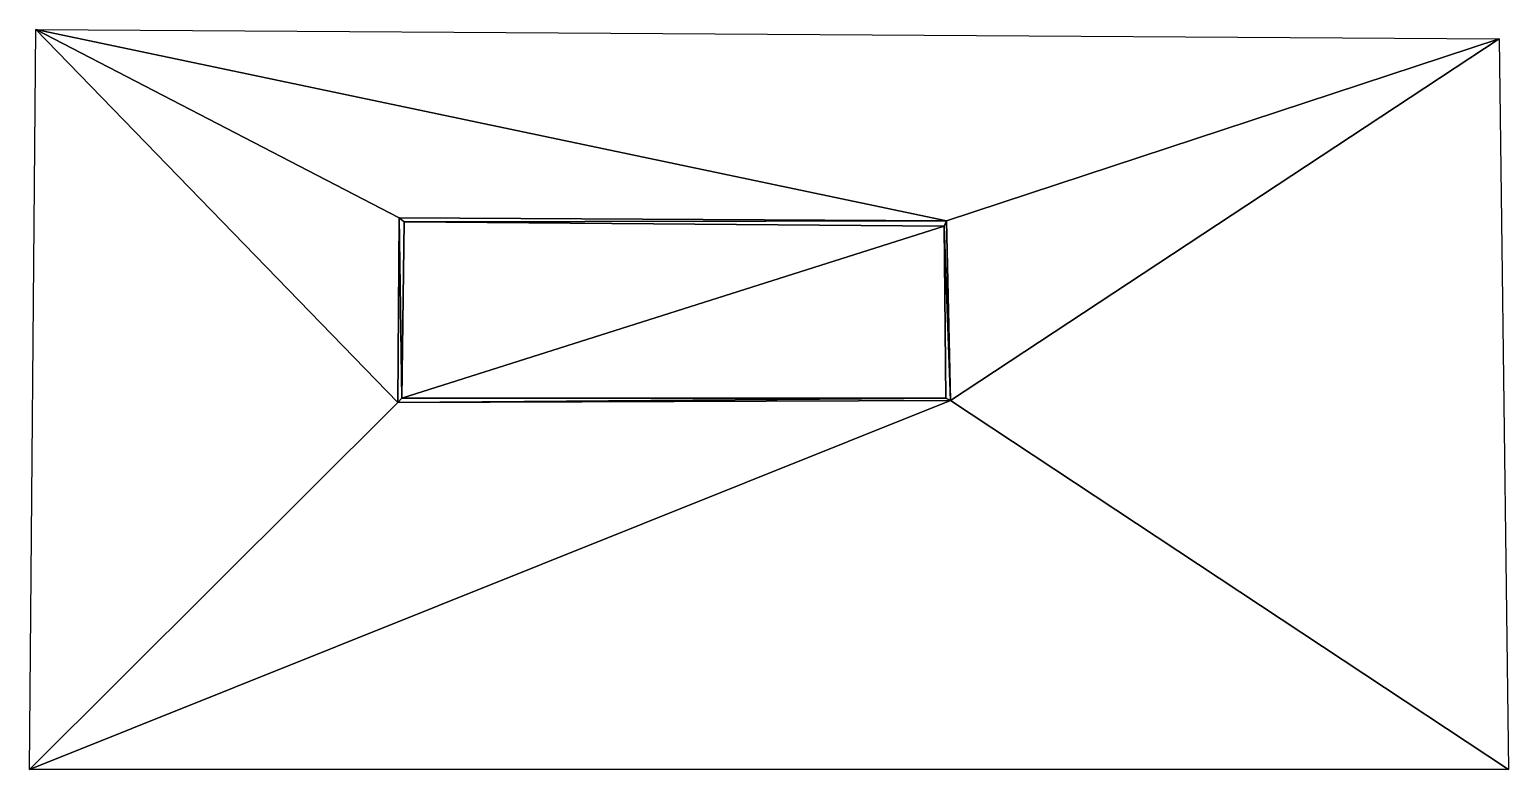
# Model space of a CAD drawing. Extents: x 376649.9 to 376690.4, y 808539.9 to 808560.1.
import ezdxf

# ---------------------------------------------------------------- set-up
doc = ezdxf.new("R2010")
doc.units = 0
doc.header["$MEASUREMENT"] = 0
doc.layers.add('TRENCH', color=7, linetype='CONTINUOUS')

msp = doc.modelspace()

# ---------------------------------------------------------------- linework, layer by layer
at = {"layer": 'TRENCH', "color": 8}
for points in [[(376659.973, 808549.911, 66), (376649.896, 808539.865, 66), (376650.065, 808560.115, 66), (376659.973, 808549.911, 66)], [(376660.013, 808554.961, 66), (376650.065, 808560.115, 66), (376675, 808554.883, 66), (376660.013, 808554.961, 66)], [(376650.065, 808560.115, 66), (376660.013, 808554.961, 66), (376659.973, 808549.911, 66), (376650.065, 808560.115, 66)], [(376675, 808554.883, 66), (376650.065, 808560.115, 66), (376690.125, 808559.861, 66), (376675, 808554.883, 66)], [(376675, 808554.883, 66), (376690.125, 808559.861, 66), (376675.104, 808549.963, 66), (376675, 808554.883, 66)], [(376675.104, 808549.963, 66), (376690.125, 808559.861, 66), (376690.379, 808539.865, 66), (376675.104, 808549.963, 66)], [(376660.085, 808550.03, 65), (376659.973, 808549.911, 66), (376660.013, 808554.961, 66), (376660.085, 808550.03, 65)], [(376660.013, 808554.961, 66), (376675, 808554.883, 66), (376660.152, 808554.851, 65), (376660.013, 808554.961, 66)], [(376660.013, 808554.961, 66), (376660.152, 808554.851, 65), (376660.085, 808550.03, 65), (376660.013, 808554.961, 66)], [(376660.085, 808550.03, 65), (376660.152, 808554.851, 65), (376674.928, 808554.732, 65), (376660.085, 808550.03, 65)], [(376675, 808554.883, 66), (376674.928, 808554.732, 65), (376660.152, 808554.851, 65), (376675, 808554.883, 66)], [(376675.104, 808549.963, 66), (376674.928, 808554.732, 65), (376675, 808554.883, 66), (376675.104, 808549.963, 66)], [(376674.981, 808550.03, 65), (376660.085, 808550.03, 65), (376674.928, 808554.732, 65), (376674.981, 808550.03, 65)], [(376674.981, 808550.03, 65), (376674.928, 808554.732, 65), (376675.104, 808549.963, 66), (376674.981, 808550.03, 65)], [(376659.973, 808549.911, 66), (376660.085, 808550.03, 65), (376674.981, 808550.03, 65), (376659.973, 808549.911, 66)], [(376674.981, 808550.03, 65), (376675.104, 808549.963, 66), (376659.973, 808549.911, 66), (376674.981, 808550.03, 65)], [(376675.104, 808549.963, 66), (376690.379, 808539.865, 66), (376649.896, 808539.865, 66), (376675.104, 808549.963, 66)], [(376659.973, 808549.911, 66), (376675.104, 808549.963, 66), (376649.896, 808539.865, 66), (376659.973, 808549.911, 66)]]:
    msp.add_3dface(points, dxfattribs=at)

doc.saveas('drawing.dxf')
